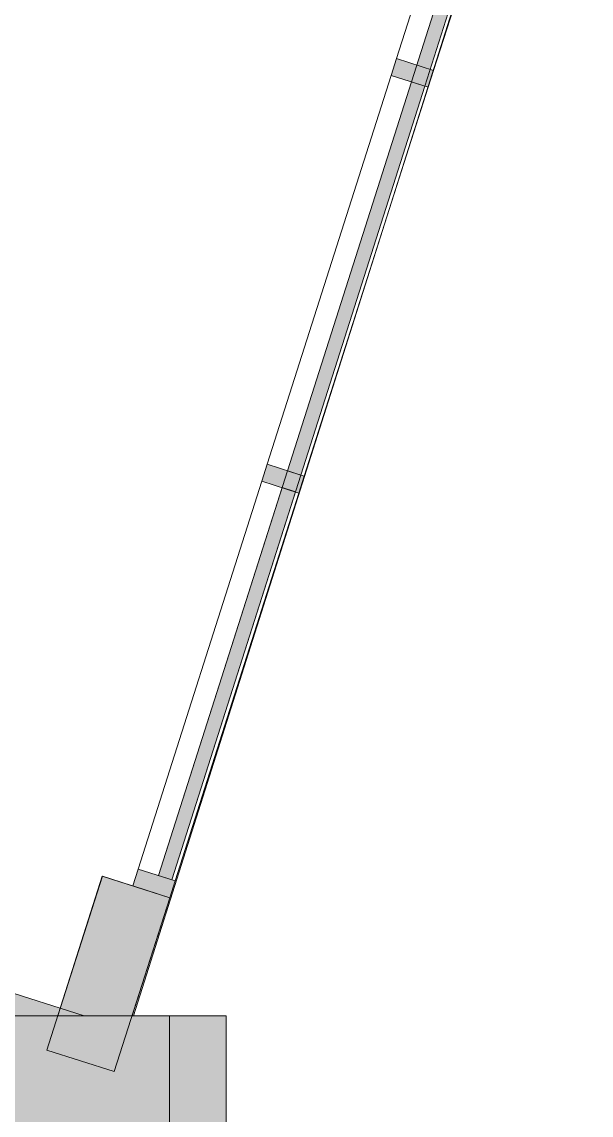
# Model space of a CAD drawing. Header units: inches. Extents: x 385 to 2249, y -1773 to -36.
# Drawn here: x 2168.6 to 2248.9, y -802.1 to -648 of the extents above; entities that cross this region are included whole.
import ezdxf

# ---------------------------------------------------------------- set-up
doc = ezdxf.new("R2010")
doc.units = ezdxf.units.IN
doc.header["$MEASUREMENT"] = 0
for name, color, linetype, lineweight in [('A-COLS', 52, 'Continuous', 13), ('A-DETL-THIN', 151, 'Continuous', 9), ('A-GLAZ-CURT', 52, 'Continuous', 13), ('A-GLAZ-CWMG', 51, 'Continuous', 13), ('A-WALL', 113, 'Continuous', 13), ('A-WALL-PATT', 111, 'Continuous', 13), ('Q-CASE', 31, 'Continuous', 9)]:
    doc.layers.add(name, color=color, linetype=linetype, lineweight=lineweight)

# ---------------------------------------------------------------- blocks, each defined once
blk = doc.blocks.new('Walls 14 - Walls 14-5031425-Level 6 POWER _ SIGNAL')
at = {"layer": 'A-WALL', "lineweight": 9}
blk.add_hatch(color=7, dxfattribs=at).paths.add_polyline_path([(2179.454015810708, -805.5743020280778), (2197.433094958379, -805.574302028077), (2197.433094958379, -788.0743020280769), (2184.167667825677, -788.0743020280769), (2181.657861580525, -795.9442345332081), (2172.13061246633, -792.9058921699998), (2173.671458605011, -788.0743020280772), (2157.591330636469, -788.0987300534659), (2157.354753840564, -789.4404237350295), (2174.71153526295, -795.0799838823716), (2171.566468159923, -805.5743020280768), (2174.71153526295, -805.5743020280768)], flags=0)
at = {"layer": 'A-WALL', "color": 8, "lineweight": 20}
for p, q in [((2157.595637956428, -788.0743020280759), (2157.591330636466, -788.0987300534649)), ((2184.167667825673, -788.074302028076), (2157.595637956428, -788.0743020280759)), ((2197.433094958376, -788.074302028076), (2184.167667825673, -788.074302028076)), ((2197.433094958376, -805.5743020280761), (2197.433094958376, -788.074302028076)), ((2173.151759242966, -805.5743020280761), (2197.433094958376, -805.5743020280761))]:
    blk.add_line(p, q, dxfattribs=at)
blk = doc.blocks.new('System Panel - Glazed 2-5105454-Level 6 POWER _ SIGNAL')
at = {"layer": 'A-GLAZ-CURT', "color": 8, "lineweight": 20}
for p, q in [((28.67944625330389, 2.25), (-28.67944625330415, 2.250000000000341)), ((-28.67944625330415, 2.250000000000341), (-28.67944625330415, 0.2499999999997726)), ((28.67944625330389, 0.2499999999997726), (28.67944625330389, 2.25)), ((-28.67944625330415, 0.2499999999997726), (28.67944625330389, 0.2499999999997726))]:
    blk.add_line(p, q, dxfattribs=at)
blk = doc.blocks.new('Rectangular Mullion - 2_5_ x 5_ rectangular-5103978-Level 6 POWER _ SIGNAL')
at = {"layer": 'A-GLAZ-CWMG', "lineweight": 9}
blk.add_hatch(color=7, dxfattribs=at).paths.add_polyline_path([(1.364242052659392e-12, -2.750000000003296), (-2.49999999999909, -2.750000000003296), (-2.499999999998749, 2.74999999999784), (1.364242052659392e-12, 2.74999999999784), (1.364242052659392e-12, -2.250000000003069)], flags=0)
at = {"layer": 'A-GLAZ-CWMG', "color": 8, "lineweight": 20}
for p, q in [((-2.499999999999943, 2.749999999999886), (0, 2.749999999999886)), ((-2.499999999999943, -2.749999999999886), (-2.499999999999943, 2.749999999999886)), ((0, 2.749999999999886), (0, -2.749999999999886)), ((0, -2.749999999999886), (-2.499999999999943, -2.749999999999886))]:
    blk.add_line(p, q, dxfattribs=at)
blk = doc.blocks.new('Rectangular Mullion - 2_5_ x 5_ rectangular-5103979-Level 6 POWER _ SIGNAL')
at = {"layer": 'A-GLAZ-CWMG', "lineweight": 9}
blk.add_hatch(color=7, dxfattribs=at).paths.add_polyline_path([(-2.500000000001477, 2.750000000002273), (-2.500000000001477, -2.749999999998522), (-2.046363078989088e-12, -2.749999999998181), (-2.046363078989088e-12, 2.750000000002614)], flags=0)
at = {"layer": 'A-GLAZ-CWMG', "color": 8, "lineweight": 20}
for p, q in [((0, 2.749999999999886), (-2.499999999999943, 2.749999999999886)), ((-2.499999999999943, 2.749999999999886), (-2.499999999999943, -2.749999999999886)), ((0, -2.749999999999886), (0, 2.749999999999886)), ((-2.499999999999943, -2.749999999999886), (0, -2.749999999999886))]:
    blk.add_line(p, q, dxfattribs=at)
blk = doc.blocks.new('System Panel - Glazed 2-5105603-Level 6 POWER _ SIGNAL')
at = {"layer": 'A-GLAZ-CURT', "lineweight": 9}
blk.add_hatch(color=7, dxfattribs=at).paths.add_polyline_path([(28.75652320765155, 2.250000000002387), (-28.75652320765112, 2.250000000002046), (-28.75652320765147, 0.2500000000018189), (28.75652320765172, 0.2500000000028421)], flags=0)
at = {"layer": 'A-GLAZ-CURT', "color": 8, "lineweight": 20}
for p, q in [((28.75652320765164, 2.25), (-28.75652320765172, 2.25)), ((-28.75652320765172, 2.25), (-28.75652320765172, 0.2499999999997726)), ((28.75652320765164, 0.2499999999997726), (28.75652320765164, 2.25)), ((-28.75652320765172, 0.2499999999997726), (28.75652320765164, 0.2499999999997726))]:
    blk.add_line(p, q, dxfattribs=at)
blk = doc.blocks.new('System Panel - Glazed 2-5131211-Level 6 POWER _ SIGNAL')
at = {"layer": 'A-GLAZ-CURT', "lineweight": 9}
blk.add_hatch(color=7, dxfattribs=at).paths.add_polyline_path([(28.68599706471968, 2.250000000002046), (-28.68599706471866, 2.250000000003751), (-28.68599706471917, 0.2500000000028421), (28.68599706471934, 0.2500000000018189)], flags=0)
at = {"layer": 'A-GLAZ-CURT', "color": 8, "lineweight": 20}
for p, q in [((28.68599706471909, 2.250000000000341), (-28.68599706471917, 2.250000000000341)), ((-28.68599706471917, 2.250000000000341), (-28.68599706471909, 0.2500000000001136)), ((28.68599706471926, 0.2500000000004547), (28.68599706471909, 2.250000000000341)), ((-28.68599706471909, 0.2500000000001136), (28.68599706471926, 0.2500000000004547))]:
    blk.add_line(p, q, dxfattribs=at)
blk = doc.blocks.new('Columns 18 - Columns 4-5094814-Level 6 POWER _ SIGNAL')
at = {"layer": 'A-COLS', "lineweight": 9}
h = blk.add_hatch(color=7, dxfattribs=at)
h.paths.add_polyline_path([(1403.922572501739, -849.9694836815211), (1405.619777941411, -841.7486240962365), (1403.822961089981, -849.937117971871)], flags=0)
h.paths.add_polyline_path([(1392.799214832319, -819.6875705776), (1406.898882648011, -835.919459566781), (1410.116533702033, -825.4471684077132), (1394.208089354011, -820.156150656253)], flags=0)
h.paths.add_polyline_path([(1378.033521252822, -841.5576210139641), (1378.056833664192, -841.553067489162), (1384.582036113324, -831.8583576836377)], flags=0)
at = {"layer": 'A-COLS', "color": 8, "lineweight": 20}
for p, q in [((1386.288266713659, -816.1521268055626), (1378.033521252819, -841.5576210139627)), ((1393.045075419822, -818.3475470378729), (1386.288266713659, -816.1521268055626)), ((1403.922572501736, -849.9694836815195), (1408.484135733239, -835.9304356201419)), ((1378.033521252819, -841.5576210139627), (1403.922572501736, -849.9694836815195))]:
    blk.add_line(p, q, dxfattribs=at)
blk = doc.blocks.new('Casework 11 - Casework 11-5129772-Level 6 POWER _ SIGNAL')
at = {"layer": 'Q-CASE', "color": 8, "lineweight": 20}
for p, q in [((2179.979068929941, -768.4183802510945), (2173.710583755776, -788.074302028076)), ((2189.470804741174, -771.4453970394641), (2179.979068929941, -768.4183802510945)), ((2184.167667825673, -788.074302028076), (2189.470804741174, -771.4453970394641)), ((2173.710583755776, -788.074302028076), (2184.167667825673, -788.074302028076))]:
    blk.add_line(p, q, dxfattribs=at)
blk = doc.blocks.new('System Panel - Glazed 2-5605882-Level 6 POWER _ SIGNAL')
at = {"layer": 'A-GLAZ-CURT', "lineweight": 9}
blk.add_hatch(color=7, dxfattribs=at).paths.add_polyline_path([(29.92944625330412, 2.250000000002046), (-29.92944625330412, 2.250000000002046), (-29.92944625330412, 0.2500000000025011), (29.9294462533042, 0.2500000000018189), (29.92944625330412, 1.260820891116282)], flags=0)
at = {"layer": 'A-GLAZ-CURT', "color": 8, "lineweight": 20}
for p, q in [((29.92944625330403, 2.25), (-29.92944625330412, 2.25)), ((-29.92944625330412, 2.25), (-29.92944625330403, 0.2499999999997726)), ((29.92944625330403, 0.2499999999997726), (29.92944625330403, 2.25)), ((-29.92944625330403, 0.2499999999997726), (29.92944625330403, 0.2499999999997726))]:
    blk.add_line(p, q, dxfattribs=at)
blk = doc.blocks.new('Rectangular Mullion - 2_5_ x 5_ rectangular-5032223-Level 6 POWER _ SIGNAL')
at = {"layer": 'A-GLAZ-CWMG', "lineweight": 9}
for p, q in [((2185.011379914813, -767.3991861234468), (2202.438975215766, -712.7519403409666)), ((2207.678962228573, -714.4230286407309), (2190.25136692762, -769.0702744232113))]:
    blk.add_line(p, q, dxfattribs=at)
blk = doc.blocks.new('Rectangular Mullion - 2_5_ x 5_ rectangular-5032415-Level 6 POWER _ SIGNAL')
at = {"layer": 'A-GLAZ-CWMG', "lineweight": 9}
for p, q in [((2203.198560806568, -710.3701280624175), (2220.672993342645, -655.5760160109305)), ((2225.912980355452, -657.2471043106947), (2208.438547819375, -712.0412163621819))]:
    blk.add_line(p, q, dxfattribs=at)
blk = doc.blocks.new('Rectangular Mullion - 2_5_ x 5_ rectangular-5131210-Level 6 POWER _ SIGNAL')
at = {"layer": 'A-GLAZ-CWMG', "lineweight": 9}
for p, q in [((2243.344556377973, -602.5873762857641), (2226.672565946255, -654.8652920321459)), ((2221.432578933448, -653.1942037323813), (2234.375248134913, -612.6102211048332))]:
    blk.add_line(p, q, dxfattribs=at)
blk = doc.blocks.new('Columns 60 - Columns 4-5528702-Level 6 POWER _ SIGNAL')
at = {"layer": 'A-COLS', "lineweight": 9}
h = blk.add_hatch(color=7, dxfattribs=at)
h.paths.add_polyline_path([(1403.593877463575, -850.9811029892301), (1403.914639511452, -849.9669060967268), (1403.822961089981, -849.937117971871), (1406.898882648011, -835.919459566781), (1392.799214832319, -819.6875705776), (1393.049551768456, -818.3231494205195), (1409.124987095975, -818.4344533111158), (1409.473633587716, -817.3668054094844), (1387.872024013097, -810.3480169883567), (1377.431563072858, -842.4804517446482), (1394.016208864444, -847.8691298173806)], flags=0)
h.paths.add_polyline_path([(1403.922572501739, -849.9694836815211), (1408.484135733242, -835.9304356201447), (1406.898882648011, -835.919459566781), (1403.940317373105, -849.8857169171858)], flags=0)
at = {"layer": 'A-COLS', "color": 8, "lineweight": 20}
for p, q in [((1387.872024013093, -810.3480169883553), (1377.431563072855, -842.4804517446466)), ((1412.838651991189, -818.4601661669584), (1387.872024013093, -810.3480169883553)), ((1403.593877463572, -850.9811029892285), (1408.484135733239, -835.9304356201417)), ((1377.431563072855, -842.4804517446466), (1403.593877463572, -850.9811029892285))]:
    blk.add_line(p, q, dxfattribs=at)

msp = doc.modelspace()

# ---------------------------------------------------------------- hatches: boundary and pattern name
at = {"layer": 'A-WALL-PATT', "lineweight": 9}
msp.add_hatch(color=7, dxfattribs=at).paths.add_polyline_path([(2181.657861580525, -795.9442345332081), (2189.470804741178, -771.4453970394658), (2179.943555626983, -768.4070546762576), (2172.13061246633, -792.9058921699998), (2179.454015810708, -795.2414043789684)], flags=0)

# ---------------------------------------------------------------- linework, layer by layer
at = {"layer": 'A-DETL-THIN'}
for p, q in [((2184.34584316585, -788.0743020280762), (2248.881766605906, -584.6782650855005)), ((2189.439579243958, -788.074302028076), (2184.34584316585, -788.074302028076)), ((2189.439579243957, -1568.16933440806), (2189.439579243958, -788.074302028076))]:
    msp.add_line(p, q, dxfattribs=at)
at = {"layer": 'A-WALL', "color": 8, "lineweight": 20}
for p, q in [((2179.94355562698, -768.4070546762567), (2172.130612466327, -792.9058921699991)), ((2189.470804741175, -771.445397039465), (2179.94355562698, -768.4070546762567)), ((2181.657861580522, -795.9442345332072), (2189.470804741175, -771.445397039465)), ((2172.130612466327, -792.9058921699991), (2181.657861580522, -795.9442345332072))]:
    msp.add_line(p, q, dxfattribs=at)

# ---------------------------------------------------------------- block references
at = {"layer": 'A-COLS', "lineweight": 9, "rotation": 0.3967009999964257}
for name in ['Columns 60 - Columns 4-5528702-Level 6 POWER _ SIGNAL', 'Columns 18 - Columns 4-5094814-Level 6 POWER _ SIGNAL']:
    msp.add_blockref(name, (758.9136658628355, 20.58419913306434), dxfattribs=at)
at = {"layer": 'A-GLAZ-CURT', "lineweight": 9, "rotation": 252.3119574808698}
for name, p in [('System Panel - Glazed 2-5131211-Level 6 POWER _ SIGNAL', (2232.008774860309, -629.0816961483472)), ('System Panel - Glazed 2-5105603-Level 6 POWER _ SIGNAL', (2214.55577058101, -683.8086161865562)), ('System Panel - Glazed 2-5605882-Level 6 POWER _ SIGNAL', (2196.724963867094, -739.7202012428145)), ('System Panel - Glazed 2-5105454-Level 6 POWER _ SIGNAL', (2196.345171071693, -740.911107382089))]:
    msp.add_blockref(name, p, dxfattribs=at)
at = {"layer": 'A-GLAZ-CWMG', "lineweight": 9}
for name in ['Rectangular Mullion - 2_5_ x 5_ rectangular-5131210-Level 6 POWER _ SIGNAL', 'Rectangular Mullion - 2_5_ x 5_ rectangular-5032415-Level 6 POWER _ SIGNAL', 'Rectangular Mullion - 2_5_ x 5_ rectangular-5032223-Level 6 POWER _ SIGNAL']:
    msp.add_blockref(name, (0, 0), dxfattribs=at)
at = {"layer": 'A-GLAZ-CWMG', "lineweight": 9, "rotation": 72.31195748086978}
for p in [(2224.052572439851, -654.0297478822637), (2205.818554312972, -711.2056722122999)]:
    msp.add_blockref('Rectangular Mullion - 2_5_ x 5_ rectangular-5103979-Level 6 POWER _ SIGNAL', p, dxfattribs=at)
at = {"layer": 'A-GLAZ-CWMG', "lineweight": 9, "extrusion": (0, 0, -1), "rotation": 287.6880425191302}
msp.add_blockref('Rectangular Mullion - 2_5_ x 5_ rectangular-5103978-Level 6 POWER _ SIGNAL', (-2186.871787830415, -770.6165425518777), dxfattribs=at)
at = {"layer": 'A-WALL', "lineweight": 9}
msp.add_blockref('Walls 14 - Walls 14-5031425-Level 6 POWER _ SIGNAL', (0, 0), dxfattribs=at)
at = {"layer": 'Q-CASE'}
msp.add_blockref('Casework 11 - Casework 11-5129772-Level 6 POWER _ SIGNAL', (0, 0), dxfattribs=at)

doc.saveas('drawing.dxf')
